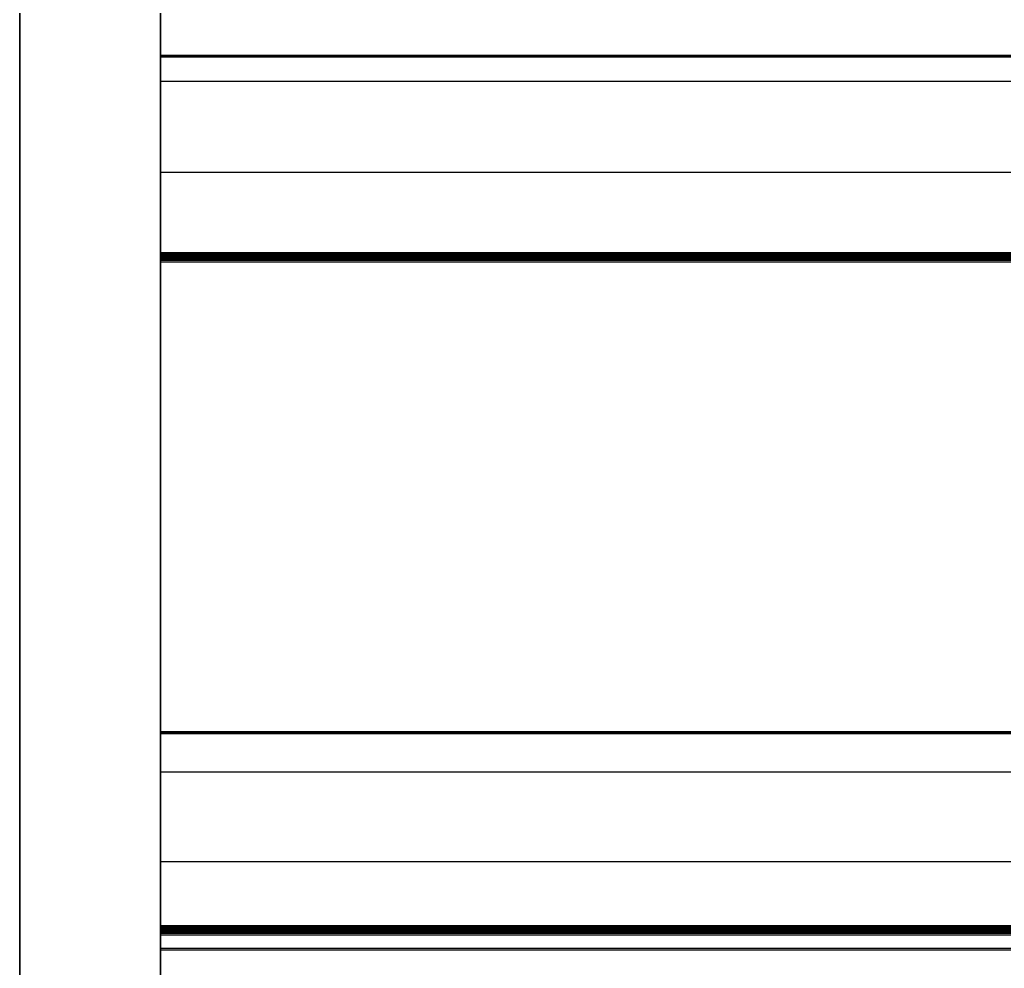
# Model space of a CAD drawing. Header units: millimetres. Extents: x -85 to 1059, y -155 to 155.
# Drawn here: x 1000 to 1003.5, y -99.122 to -95.748 of the extents above; entities that cross this region are included whole.
import ezdxf

# ---------------------------------------------------------------- set-up
doc = ezdxf.new("R2010")
doc.units = ezdxf.units.MM
doc.header["$MEASUREMENT"] = 0
doc.layers.add('Default', color=7, linetype='Continuous', true_color=0x000000)

msp = doc.modelspace()

# ---------------------------------------------------------------- linework, layer by layer
at = {"layer": 'Default'}
for points, knots in [([(1000, 0, -154), (1000, -154, -154), (1000, -154), (1000, -154, 154), (1000, 0, 154), (1000, 154, 154), (1000, 154), (1000, 154, -154), (1000, 0, -154)], [0, 0, 0, 241.902634, 241.902634, 483.805269, 483.805269, 725.707903, 725.707903, 967.610537, 967.610537, 967.610537]), ([(1000, 0, -150), (1000, -150, -150), (1000, -150), (1000, -150, 150), (1000, 0, 150), (1000, 150, 150), (1000, 150), (1000, 150, -150), (1000, 0, -150)], [0, 0, 0, 235.619449, 235.619449, 471.238898, 471.238898, 706.858347, 706.858347, 942.477796, 942.477796, 942.477796])]:
    msp.add_rational_spline(points, [1, 0.707106781187, 1, 0.707106781187, 1, 0.707106781187, 1, 0.707106781187, 1], degree=2, knots=knots, dxfattribs=at)
for points, degree, knots in [([(1000.5, 0.0018, 150.0005), (1000.5, 82.8446, 150.0005), (1000.5, 150.0018, 82.8432), (1000.5, 150.0018, 0.0004), (1000.5, 150.0018, -82.8427), (1000.5, 82.8446, -150), (1000.5, 0.0018, -150), (1000.5, -82.8411, -150), (1000.5, -149.9983, -82.8427), (1000.5, -149.9983, 0.0004), (1000.5, -149.9983, 82.8432), (1000.5, -82.8411, 150.0005), (1000.5, 0.0018, 150.0005)], 3, [-5, -5, -5, -5, -4, -4, -4, -3, -3, -3, -2, -2, -2, -1, -1, -1, -1]), ([(1000.5, 0.3488, 139.7504), (1000.5, -76.9709, 139.7504), (1000.5, -139.6511, 77.0702), (1000.5, -139.6511, -0.2498), (1000.5, -139.6511, -77.5699), (1000.5, -76.9709, -140.2497), (1000.5, 0.3488, -140.2497), (1000.5, 77.6689, -140.2497), (1000.5, 140.349, -77.5699), (1000.5, 140.349, -0.2498), (1000.5, 140.349, 77.0702), (1000.5, 77.6689, 139.7504), (1000.5, 0.3488, 139.7504)], 3, [20636, 20636, 20636, 20636, 20637, 20637, 20637, 20638, 20638, 20638, 20639, 20639, 20639, 20640, 20640, 20640, 20640]), ([(1000.5, 0.0018, 140.0004), (1000.5, -77.318, 140.0004), (1000.5, -139.9981, 77.3202), (1000.5, -139.9981, 0.0002), (1000.5, -139.9981, -77.3199), (1000.5, -77.318, -139.9997), (1000.5, 0.0018, -139.9997), (1000.5, 77.3215, -139.9997), (1000.5, 140.002, -77.3199), (1000.5, 140.002, 0.0002), (1000.5, 140.002, 77.3202), (1000.5, 77.3215, 140.0004), (1000.5, 0.0018, 140.0004)], 3, [-1, -1, -1, -1, 0, 0, 0, 1, 1, 1, 2, 2, 2, 3, 3, 3, 3]), ([(1000.5, -94.1762, -120.5303), (1000.5, -94.2101, -120.553), (1000.5, -94.2439, -120.5758), (1000.5, -94.2836, -120.6028), (1000.5, -94.3233, -120.6297), (1000.5, -94.3634, -120.6566), (1000.5, -94.4034, -120.6834), (1000.5, -94.4438, -120.7102), (1000.5, -94.4842, -120.737), (1000.5, -94.5249, -120.7642), (1000.5, -94.5657, -120.7913), (1000.5, -94.6066, -120.8183), (1000.5, -94.6475, -120.8453), (1000.5, -94.6888, -120.8725), (1000.5, -94.7301, -120.8996), (1000.5, -94.7717, -120.927), (1000.5, -94.8133, -120.9543), (1000.5, -94.8551, -120.9818), (1000.5, -94.8969, -121.0093), (1000.5, -94.9393, -121.0367), (1000.5, -94.9816, -121.064), (1000.5, -95.0241, -121.0914), (1000.5, -95.0666, -121.1187), (1000.5, -95.1095, -121.1466), (1000.5, -95.1523, -121.1744), (1000.5, -95.1956, -121.202), (1000.5, -95.2388, -121.2295), (1000.5, -95.2822, -121.2572), (1000.5, -95.3256, -121.2849), (1000.5, -95.3693, -121.3127), (1000.5, -95.413, -121.3406), (1000.5, -95.4571, -121.3685), (1000.5, -95.5012, -121.3963), (1000.5, -95.5457, -121.4244), (1000.5, -95.5901, -121.4524), (1000.5, -95.6348, -121.4805), (1000.5, -95.6794, -121.5085), (1000.5, -95.7246, -121.5366), (1000.5, -95.7697, -121.5646), (1000.5, -95.815, -121.5928), (1000.5, -95.8604, -121.6211), (1000.5, -95.9061, -121.6493), (1000.5, -95.9517, -121.6775), (1000.5, -95.9597, -121.6824), (1000.5, -95.9676, -121.6874)], 2, [12574, 12574, 12574, 12575, 12575, 12576, 12576, 12577, 12577, 12578, 12578, 12579, 12579, 12580, 12580, 12581, 12581, 12582, 12582, 12583, 12583, 12584, 12584, 12585, 12585, 12586, 12586, 12587, 12587, 12588, 12588, 12589, 12589, 12590, 12590, 12591, 12591, 12592, 12592, 12593, 12593, 12594, 12594, 12595, 12595, 12596, 12596, 12596]), ([(1000.5, -95.9676, 121.1871), (1000.5, -95.9597, 121.1823), (1000.5, -95.9517, 121.1775), (1000.5, -95.9061, 121.1493), (1000.5, -95.8604, 121.1211), (1000.5, -95.815, 121.0931), (1000.5, -95.7697, 121.065), (1000.5, -95.7246, 121.0368), (1000.5, -95.6794, 121.0086), (1000.5, -95.6348, 120.9805), (1000.5, -95.5901, 120.9525), (1000.5, -95.5457, 120.9246), (1000.5, -95.5012, 120.8967), (1000.5, -95.4571, 120.8689), (1000.5, -95.413, 120.841), (1000.5, -95.3693, 120.8133), (1000.5, -95.3256, 120.7856), (1000.5, -95.2822, 120.7576), (1000.5, -95.2388, 120.7295), (1000.5, -95.1956, 120.702), (1000.5, -95.1523, 120.6745), (1000.5, -95.1095, 120.647), (1000.5, -95.0666, 120.6195), (1000.5, -95.0241, 120.5919), (1000.5, -94.9816, 120.5644), (1000.5, -94.9393, 120.5367), (1000.5, -94.8969, 120.509), (1000.5, -94.8551, 120.4819), (1000.5, -94.8133, 120.4547), (1000.5, -94.7717, 120.4275), (1000.5, -94.7301, 120.4004), (1000.5, -94.6888, 120.3732), (1000.5, -94.6475, 120.3461), (1000.5, -94.6066, 120.3187), (1000.5, -94.5657, 120.2914), (1000.5, -94.5249, 120.2646), (1000.5, -94.4842, 120.2377), (1000.5, -94.4438, 120.2108), (1000.5, -94.4034, 120.1838), (1000.5, -94.3634, 120.1568), (1000.5, -94.3233, 120.1298), (1000.5, -94.2836, 120.1032), (1000.5, -94.2439, 120.0765), (1000.5, -94.2101, 120.0538), (1000.5, -94.1762, 120.031)], 2, [18494, 18494, 18494, 18495, 18495, 18496, 18496, 18497, 18497, 18498, 18498, 18499, 18499, 18500, 18500, 18501, 18501, 18502, 18502, 18503, 18503, 18504, 18504, 18505, 18505, 18506, 18506, 18507, 18507, 18508, 18508, 18509, 18509, 18510, 18510, 18511, 18511, 18512, 18512, 18513, 18513, 18514, 18514, 18515, 18515, 18516, 18516, 18516]), ([(1000.5, -95.8815, -119.1707), (1000.5, -95.8799, -119.1652), (1000.5, -95.8784, -119.1597), (1000.5, -95.8777, -119.1573), (1000.5, -95.877, -119.1548)], 2, [12620, 12620, 12620, 12621.5, 12621.5, 12623, 12623, 12623]), ([(1000.5, -95.8787, -119.1364), (1000.5, -95.993, -119.0435), (1000.5, -96.1073, -118.9505), (1000.5, -96.2283, -118.8521), (1000.5, -96.3493, -118.7537), (1000.5, -96.4634, -118.6604), (1000.5, -96.5776, -118.5671)], 2, [12629, 12629, 12629, 12630, 12630, 12631, 12631, 12632, 12632, 12632]), ([(1000.5, -96.5776, 118.0675), (1000.5, -96.4634, 118.1608), (1000.5, -96.3493, 118.2541), (1000.5, -96.2283, 118.3525), (1000.5, -96.1073, 118.4509), (1000.5, -95.993, 118.5437), (1000.5, -95.8787, 118.6365)], 2, [18458, 18458, 18458, 18459, 18459, 18460, 18460, 18461, 18461, 18461]), ([(1000.5, -96.6047, -121.1564), (1000.5, -96.5874, -121.1056), (1000.5, -96.5702, -121.0548), (1000.5, -96.5529, -121.0044), (1000.5, -96.5356, -120.9539), (1000.5, -96.5181, -120.9037), (1000.5, -96.5007, -120.8534), (1000.5, -96.4834, -120.8037), (1000.5, -96.4661, -120.7539), (1000.5, -96.4486, -120.7044), (1000.5, -96.4312, -120.6548), (1000.5, -96.4137, -120.6058), (1000.5, -96.3962, -120.5567), (1000.5, -96.379, -120.5077), (1000.5, -96.3617, -120.4586), (1000.5, -96.3442, -120.4101), (1000.5, -96.3267, -120.3616), (1000.5, -96.3095, -120.3133), (1000.5, -96.2922, -120.265), (1000.5, -96.2749, -120.2172), (1000.5, -96.2576, -120.1694), (1000.5, -96.2401, -120.1217), (1000.5, -96.2227, -120.0741), (1000.5, -96.2054, -120.027), (1000.5, -96.1881, -119.9799), (1000.5, -96.1708, -119.9328), (1000.5, -96.1535, -119.8857), (1000.5, -96.1361, -119.8392), (1000.5, -96.1186, -119.7926), (1000.5, -96.1013, -119.7462), (1000.5, -96.084, -119.6998), (1000.5, -96.0667, -119.6538), (1000.5, -96.0495, -119.6077), (1000.5, -96.0322, -119.5621), (1000.5, -96.0149, -119.5164), (1000.5, -95.9976, -119.471), (1000.5, -95.9803, -119.4257), (1000.5, -95.963, -119.3807), (1000.5, -95.9457, -119.3358), (1000.5, -95.9285, -119.2911), (1000.5, -95.9112, -119.2465), (1000.5, -95.8964, -119.2086), (1000.5, -95.8815, -119.1707)], 2, [12599, 12599, 12599, 12600, 12600, 12601, 12601, 12602, 12602, 12603, 12603, 12604, 12604, 12605, 12605, 12606, 12606, 12607, 12607, 12608, 12608, 12609, 12609, 12610, 12610, 12611, 12611, 12612, 12612, 12613, 12613, 12614, 12614, 12615, 12615, 12616, 12616, 12617, 12617, 12618, 12618, 12619, 12619, 12620, 12620, 12620]), ([(1000.5, -95.8815, 118.6707), (1000.5, -95.8964, 118.7086), (1000.5, -95.9112, 118.7466), (1000.5, -95.9285, 118.7914), (1000.5, -95.9457, 118.8362), (1000.5, -95.963, 118.8811), (1000.5, -95.9803, 118.9261), (1000.5, -95.9976, 118.9715), (1000.5, -96.0149, 119.0168), (1000.5, -96.0322, 119.0626), (1000.5, -96.0495, 119.1085), (1000.5, -96.0667, 119.1542), (1000.5, -96.084, 119.1999), (1000.5, -96.1013, 119.2463), (1000.5, -96.1186, 119.2927), (1000.5, -96.1361, 119.3394), (1000.5, -96.1535, 119.3861), (1000.5, -96.1708, 119.4329), (1000.5, -96.1881, 119.4796), (1000.5, -96.2054, 119.5271), (1000.5, -96.2227, 119.5745), (1000.5, -96.2401, 119.6222), (1000.5, -96.2576, 119.6698), (1000.5, -96.2749, 119.7176), (1000.5, -96.2922, 119.7654), (1000.5, -96.3095, 119.8135), (1000.5, -96.3267, 119.8617), (1000.5, -96.3442, 119.9104), (1000.5, -96.3617, 119.9591), (1000.5, -96.379, 120.0077), (1000.5, -96.3962, 120.0564), (1000.5, -96.4137, 120.1056), (1000.5, -96.4312, 120.1548), (1000.5, -96.4486, 120.2046), (1000.5, -96.4661, 120.2543), (1000.5, -96.4834, 120.3041), (1000.5, -96.5007, 120.3538), (1000.5, -96.5181, 120.4039), (1000.5, -96.5356, 120.454), (1000.5, -96.5529, 120.5046), (1000.5, -96.5702, 120.5552), (1000.5, -96.5874, 120.6059), (1000.5, -96.6047, 120.6565), (1000.5, -96.6079, 120.6653), (1000.5, -96.6111, 120.6741)], 2, [18470, 18470, 18470, 18471, 18471, 18472, 18472, 18473, 18473, 18474, 18474, 18475, 18475, 18476, 18476, 18477, 18477, 18478, 18478, 18479, 18479, 18480, 18480, 18481, 18481, 18482, 18482, 18483, 18483, 18484, 18484, 18485, 18485, 18486, 18486, 18487, 18487, 18488, 18488, 18489, 18489, 18490, 18490, 18491, 18491, 18492, 18492, 18492]), ([(1000.5, -96.5797, -118.566), (1000.5, -96.5809, -118.566), (1000.5, -96.5822, -118.566), (1000.5, -96.5836, -118.566), (1000.5, -96.585, -118.566)], 2, [12633, 12633, 12633, 12634, 12634, 12635, 12635, 12635]), ([(1000.5, -96.5882, 118.0668), (1000.5, -96.5866, 118.0666), (1000.5, -96.585, 118.0664), (1000.5, -96.5836, 118.0662), (1000.5, -96.5822, 118.066)], 2, [18454, 18454, 18454, 18455, 18455, 18456, 18456, 18456]), ([(1000.5, -96.5959, -118.5695), (1000.5, -96.598, -118.5706), (1000.5, -96.6001, -118.5716), (1000.5, -96.6026, -118.5729), (1000.5, -96.6051, -118.5741)], 2, [12638, 12638, 12638, 12639, 12639, 12640, 12640, 12640]), ([(1000.5, -98.4244, 119.1974), (1000.5, -98.4164, 119.1926), (1000.5, -98.4085, 119.1879), (1000.5, -98.3623, 119.1605), (1000.5, -98.3161, 119.1332), (1000.5, -98.2702, 119.106), (1000.5, -98.2243, 119.0789), (1000.5, -98.1786, 119.0515), (1000.5, -98.133, 119.0242), (1000.5, -98.0876, 118.9974), (1000.5, -98.0423, 118.9706), (1000.5, -97.9973, 118.9434), (1000.5, -97.9523, 118.9162), (1000.5, -97.9079, 118.8893), (1000.5, -97.8634, 118.8623), (1000.5, -97.8192, 118.8355), (1000.5, -97.7749, 118.8086), (1000.5, -97.7308, 118.7818), (1000.5, -97.6867, 118.755), (1000.5, -97.643, 118.728), (1000.5, -97.5992, 118.701), (1000.5, -97.5556, 118.6744), (1000.5, -97.5121, 118.6478), (1000.5, -97.469, 118.6211), (1000.5, -97.426, 118.5945), (1000.5, -97.3833, 118.5679), (1000.5, -97.3406, 118.5412), (1000.5, -97.2981, 118.5148), (1000.5, -97.2556, 118.4883), (1000.5, -97.2136, 118.4619), (1000.5, -97.1716, 118.4354), (1000.5, -97.1297, 118.4091), (1000.5, -97.0877, 118.3828), (1000.5, -97.0462, 118.3567), (1000.5, -97.0048, 118.3306), (1000.5, -96.9635, 118.3043), (1000.5, -96.9222, 118.2781), (1000.5, -96.8813, 118.252), (1000.5, -96.8404, 118.2259), (1000.5, -96.7998, 118.1996), (1000.5, -96.7592, 118.1733), (1000.5, -96.7189, 118.1475), (1000.5, -96.6785, 118.1218), (1000.5, -96.6418, 118.098), (1000.5, -96.6051, 118.0742)], 2, [18427, 18427, 18427, 18428.045455, 18428.045455, 18429.090909, 18429.090909, 18430.136364, 18430.136364, 18431.181818, 18431.181818, 18432.227273, 18432.227273, 18433.272727, 18433.272727, 18434.318182, 18434.318182, 18435.363636, 18435.363636, 18436.409091, 18436.409091, 18437.454545, 18437.454545, 18438.5, 18438.5, 18439.545455, 18439.545455, 18440.590909, 18440.590909, 18441.636364, 18441.636364, 18442.681818, 18442.681818, 18443.727273, 18443.727273, 18444.772727, 18444.772727, 18445.818182, 18445.818182, 18446.863636, 18446.863636, 18447.909091, 18447.909091, 18448.954545, 18448.954545, 18450, 18450, 18450]), ([(1000.5, -96.6104, -118.5773), (1000.5, -96.6444, -118.5993), (1000.5, -96.6785, -118.6214), (1000.5, -96.7189, -118.6475), (1000.5, -96.7592, -118.6736), (1000.5, -96.7998, -118.6995), (1000.5, -96.8404, -118.7255), (1000.5, -96.8813, -118.7516), (1000.5, -96.9222, -118.7777), (1000.5, -96.9635, -118.8038), (1000.5, -97.0048, -118.8299), (1000.5, -97.0462, -118.8562), (1000.5, -97.0877, -118.8824), (1000.5, -97.1297, -118.9089), (1000.5, -97.1716, -118.9354), (1000.5, -97.2136, -118.9616), (1000.5, -97.2556, -118.9879), (1000.5, -97.2981, -119.0146), (1000.5, -97.3406, -119.0412), (1000.5, -97.3833, -119.0676), (1000.5, -97.426, -119.0941), (1000.5, -97.469, -119.1207), (1000.5, -97.5121, -119.1474), (1000.5, -97.5556, -119.1742), (1000.5, -97.5992, -119.201), (1000.5, -97.643, -119.2276), (1000.5, -97.6867, -119.2543), (1000.5, -97.7308, -119.2811), (1000.5, -97.7749, -119.3079), (1000.5, -97.8192, -119.3349), (1000.5, -97.8634, -119.3619), (1000.5, -97.9079, -119.3889), (1000.5, -97.9523, -119.4158), (1000.5, -97.9973, -119.4428), (1000.5, -98.0423, -119.4698), (1000.5, -98.0876, -119.4972), (1000.5, -98.133, -119.5245), (1000.5, -98.1786, -119.5517), (1000.5, -98.2243, -119.5788), (1000.5, -98.2702, -119.606), (1000.5, -98.3161, -119.6331), (1000.5, -98.3623, -119.6605), (1000.5, -98.4085, -119.6878), (1000.5, -98.4164, -119.6924), (1000.5, -98.4244, -119.697)], 2, [12641, 12641, 12641, 12642, 12642, 12643, 12643, 12644, 12644, 12645, 12645, 12646, 12646, 12647, 12647, 12648, 12648, 12649, 12649, 12650, 12650, 12651, 12651, 12652, 12652, 12653, 12653, 12654, 12654, 12655, 12655, 12656, 12656, 12657, 12657, 12658, 12658, 12659, 12659, 12660, 12660, 12661, 12661, 12662, 12662, 12663, 12663, 12663]), ([(1000.5, -98.2836, -117.1485), (1000.5, -98.3961, -117.0535), (1000.5, -98.5087, -116.9584), (1000.5, -98.6276, -116.8575), (1000.5, -98.7464, -116.7566), (1000.5, -98.8586, -116.661), (1000.5, -98.9708, -116.5654)], 2, [12696, 12696, 12696, 12697, 12697, 12698, 12698, 12699, 12699, 12699]), ([(1000.5, -98.9708, 116.0658), (1000.5, -98.8586, 116.1612), (1000.5, -98.7464, 116.2567), (1000.5, -98.6276, 116.3577), (1000.5, -98.5087, 116.4588), (1000.5, -98.3961, 116.5539), (1000.5, -98.2836, 116.6489)], 2, [18391, 18391, 18391, 18392, 18392, 18393, 18393, 18394, 18394, 18394]), ([(1000.5, -99.0512, -119.1537), (1000.5, -99.0327, -119.1033), (1000.5, -99.0142, -119.0528), (1000.5, -98.9959, -119.0027), (1000.5, -98.9775, -118.9526), (1000.5, -98.959, -118.9027), (1000.5, -98.9405, -118.8528), (1000.5, -98.9223, -118.8034), (1000.5, -98.9041, -118.754), (1000.5, -98.8856, -118.7048), (1000.5, -98.8671, -118.6556), (1000.5, -98.8488, -118.6067), (1000.5, -98.8304, -118.5579), (1000.5, -98.8119, -118.5094), (1000.5, -98.7934, -118.4609), (1000.5, -98.7752, -118.4129), (1000.5, -98.757, -118.3649), (1000.5, -98.7385, -118.3169), (1000.5, -98.72, -118.269), (1000.5, -98.7018, -118.2215), (1000.5, -98.6837, -118.1741), (1000.5, -98.6651, -118.1268), (1000.5, -98.6466, -118.0795), (1000.5, -98.6284, -118.0324), (1000.5, -98.6103, -117.9853), (1000.5, -98.5919, -117.9388), (1000.5, -98.5736, -117.8922), (1000.5, -98.5554, -117.846), (1000.5, -98.5372, -117.7998), (1000.5, -98.5189, -117.7537), (1000.5, -98.5006, -117.7077), (1000.5, -98.4824, -117.6622), (1000.5, -98.4642, -117.6167), (1000.5, -98.4459, -117.5713), (1000.5, -98.4275, -117.526), (1000.5, -98.4094, -117.481), (1000.5, -98.3912, -117.436), (1000.5, -98.373, -117.3914), (1000.5, -98.3549, -117.3468), (1000.5, -98.3369, -117.3023), (1000.5, -98.3189, -117.2579), (1000.5, -98.3021, -117.2173), (1000.5, -98.2854, -117.1768)], 2, [12666, 12666, 12666, 12667.047619, 12667.047619, 12668.095238, 12668.095238, 12669.142857, 12669.142857, 12670.190476, 12670.190476, 12671.238095, 12671.238095, 12672.285714, 12672.285714, 12673.333333, 12673.333333, 12674.380952, 12674.380952, 12675.428571, 12675.428571, 12676.47619, 12676.47619, 12677.52381, 12677.52381, 12678.571429, 12678.571429, 12679.619048, 12679.619048, 12680.666667, 12680.666667, 12681.714286, 12681.714286, 12682.761905, 12682.761905, 12683.809524, 12683.809524, 12684.857143, 12684.857143, 12685.904762, 12685.904762, 12686.952381, 12686.952381, 12688, 12688, 12688]), ([(1000.5, -98.2878, 116.6832), (1000.5, -98.3034, 116.7207), (1000.5, -98.3189, 116.7583), (1000.5, -98.3369, 116.8028), (1000.5, -98.3549, 116.8472), (1000.5, -98.373, 116.8917), (1000.5, -98.3912, 116.9361), (1000.5, -98.4094, 116.9811), (1000.5, -98.4275, 117.0261), (1000.5, -98.4459, 117.0716), (1000.5, -98.4642, 117.1171), (1000.5, -98.4824, 117.1626), (1000.5, -98.5006, 117.2081), (1000.5, -98.5189, 117.2541), (1000.5, -98.5372, 117.3002), (1000.5, -98.5554, 117.3464), (1000.5, -98.5736, 117.3926), (1000.5, -98.5919, 117.4392), (1000.5, -98.6103, 117.4857), (1000.5, -98.6284, 117.5326), (1000.5, -98.6466, 117.5796), (1000.5, -98.6651, 117.6267), (1000.5, -98.6837, 117.6738), (1000.5, -98.7018, 117.7214), (1000.5, -98.72, 117.769), (1000.5, -98.7385, 117.8168), (1000.5, -98.757, 117.8646), (1000.5, -98.7752, 117.9129), (1000.5, -98.7934, 117.9613), (1000.5, -98.8119, 118.0098), (1000.5, -98.8304, 118.0583), (1000.5, -98.8488, 118.1071), (1000.5, -98.8671, 118.156), (1000.5, -98.8856, 118.205), (1000.5, -98.9041, 118.2541), (1000.5, -98.9223, 118.3036), (1000.5, -98.9405, 118.3532), (1000.5, -98.959, 118.403), (1000.5, -98.9775, 118.4527), (1000.5, -98.9959, 118.5028), (1000.5, -99.0142, 118.5529), (1000.5, -99.0327, 118.6033), (1000.5, -99.0512, 118.6538)], 2, [18403, 18403, 18403, 18404, 18404, 18405, 18405, 18406, 18406, 18407, 18407, 18408, 18408, 18409, 18409, 18410, 18410, 18411, 18411, 18412, 18412, 18413, 18413, 18414, 18414, 18415, 18415, 18416, 18416, 18417, 18417, 18418, 18418, 18419, 18419, 18420, 18420, 18421, 18421, 18422, 18422, 18423, 18423, 18424, 18424, 18424]), ([(1000.5, -100.8405, 117.1576), (1000.5, -100.8324, 117.1532), (1000.5, -100.8243, 117.1488), (1000.5, -100.7776, 117.1224), (1000.5, -100.7308, 117.0959), (1000.5, -100.6844, 117.0696), (1000.5, -100.638, 117.0433), (1000.5, -100.5918, 117.0172), (1000.5, -100.5456, 116.9911), (1000.5, -100.4998, 116.9649), (1000.5, -100.4539, 116.9386), (1000.5, -100.4084, 116.9125), (1000.5, -100.3629, 116.8864), (1000.5, -100.3177, 116.8601), (1000.5, -100.2726, 116.8338), (1000.5, -100.2278, 116.808), (1000.5, -100.183, 116.7823), (1000.5, -100.1383, 116.7562), (1000.5, -100.0937, 116.7301), (1000.5, -100.0494, 116.7041), (1000.5, -100.0052, 116.6782), (1000.5, -99.9612, 116.6525), (1000.5, -99.9173, 116.6267), (1000.5, -99.8737, 116.601), (1000.5, -99.8302, 116.5752), (1000.5, -99.7868, 116.5496), (1000.5, -99.7434, 116.5241), (1000.5, -99.7004, 116.4985), (1000.5, -99.6573, 116.4729), (1000.5, -99.6146, 116.4472), (1000.5, -99.5719, 116.4214), (1000.5, -99.5296, 116.396), (1000.5, -99.4873, 116.3706), (1000.5, -99.4453, 116.3452), (1000.5, -99.4033, 116.3198), (1000.5, -99.3615, 116.2944), (1000.5, -99.3197, 116.269), (1000.5, -99.2783, 116.2438), (1000.5, -99.2368, 116.2186), (1000.5, -99.1957, 116.1935), (1000.5, -99.1546, 116.1685), (1000.5, -99.1137, 116.1432), (1000.5, -99.0728, 116.118), (1000.5, -99.0355, 116.0949), (1000.5, -98.9983, 116.0718)], 2, [18360, 18360, 18360, 18361.045455, 18361.045455, 18362.090909, 18362.090909, 18363.136364, 18363.136364, 18364.181818, 18364.181818, 18365.227273, 18365.227273, 18366.272727, 18366.272727, 18367.318182, 18367.318182, 18368.363636, 18368.363636, 18369.409091, 18369.409091, 18370.454545, 18370.454545, 18371.5, 18371.5, 18372.545455, 18372.545455, 18373.590909, 18373.590909, 18374.636364, 18374.636364, 18375.681818, 18375.681818, 18376.727273, 18376.727273, 18377.772727, 18377.772727, 18378.818182, 18378.818182, 18379.863636, 18379.863636, 18380.909091, 18380.909091, 18381.954545, 18381.954545, 18383, 18383, 18383]), ([(1000.5, -99.004, -116.5746), (1000.5, -99.0384, -116.5961), (1000.5, -99.0728, -116.6176), (1000.5, -99.1137, -116.6427), (1000.5, -99.1546, -116.6677), (1000.5, -99.1957, -116.6929), (1000.5, -99.2368, -116.7181), (1000.5, -99.2783, -116.7434), (1000.5, -99.3197, -116.7686), (1000.5, -99.3615, -116.794), (1000.5, -99.4033, -116.8194), (1000.5, -99.4453, -116.8448), (1000.5, -99.4873, -116.8702), (1000.5, -99.5296, -116.8958), (1000.5, -99.5719, -116.9213), (1000.5, -99.6146, -116.9467), (1000.5, -99.6573, -116.9721), (1000.5, -99.7004, -116.9979), (1000.5, -99.7434, -117.0237), (1000.5, -99.7868, -117.0492), (1000.5, -99.8302, -117.0748), (1000.5, -99.8737, -117.1007), (1000.5, -99.9173, -117.1267), (1000.5, -99.9612, -117.1524), (1000.5, -100.0052, -117.1782), (1000.5, -100.0494, -117.2041), (1000.5, -100.0937, -117.23), (1000.5, -100.1383, -117.2558), (1000.5, -100.183, -117.2815), (1000.5, -100.2278, -117.3078), (1000.5, -100.2726, -117.3341), (1000.5, -100.3177, -117.36), (1000.5, -100.3629, -117.386), (1000.5, -100.4084, -117.4121), (1000.5, -100.4539, -117.4382), (1000.5, -100.4998, -117.4643), (1000.5, -100.5456, -117.4904), (1000.5, -100.5918, -117.5168), (1000.5, -100.638, -117.5433), (1000.5, -100.6844, -117.5696), (1000.5, -100.7308, -117.5959), (1000.5, -100.7776, -117.622), (1000.5, -100.8243, -117.6481)], 2, [12708, 12708, 12708, 12709, 12709, 12710, 12710, 12711, 12711, 12712, 12712, 12713, 12713, 12714, 12714, 12715, 12715, 12716, 12716, 12717, 12717, 12718, 12718, 12719, 12719, 12720, 12720, 12721, 12721, 12722, 12722, 12723, 12723, 12724, 12724, 12725, 12725, 12726, 12726, 12727, 12727, 12728, 12728, 12729, 12729, 12729])]:
    msp.add_open_spline(points, degree=degree, knots=knots, dxfattribs=at)
for points in [[(1007, -95.8759, -119.1463), (1003.75, -95.8759, -119.1463), (1000.5, -95.8759, -119.1463)], [(1000.5, -95.8762, -119.1502), (1000.5, -95.8761, -119.1483), (1000.5, -95.8759, -119.1463)], [(1007, -95.8759, -119.1435), (1003.75, -95.8759, -119.1435), (1000.5, -95.8759, -119.1435)], [(1000.5, -95.8759, -119.1463), (1000.5, -95.8759, -119.1449), (1000.5, -95.8759, -119.1435)], [(1000.5, -95.8759, -119.1435), (1000.5, -95.8761, -119.1421), (1000.5, -95.8762, -119.1407)], [(1007, -95.8759, 118.6432), (1003.75, -95.8759, 118.6432), (1000.5, -95.8759, 118.6432)], [(1000.5, -95.8762, 118.6407), (1000.5, -95.8761, 118.642), (1000.5, -95.8759, 118.6432)], [(1007, -95.8759, 118.6467), (1003.75, -95.8759, 118.6467), (1000.5, -95.8759, 118.6467)], [(1000.5, -95.8759, 118.6432), (1000.5, -95.8759, 118.645), (1000.5, -95.8759, 118.6467)], [(1000.5, -95.8759, 118.6467), (1000.5, -95.8761, 118.6487), (1000.5, -95.8762, 118.6506)], [(1007, -95.8762, -119.1502), (1003.75, -95.8762, -119.1502), (1000.5, -95.8762, -119.1502)], [(1000.5, -95.877, -119.1548), (1000.5, -95.8766, -119.1525), (1000.5, -95.8762, -119.1502)], [(1007, -95.8762, -119.1407), (1003.75, -95.8762, -119.1407), (1000.5, -95.8762, -119.1407)], [(1000.5, -95.8762, -119.1407), (1000.5, -95.8768, -119.1394), (1000.5, -95.8773, -119.1382)], [(1007, -95.8762, 118.6407), (1003.75, -95.8762, 118.6407), (1000.5, -95.8762, 118.6407)], [(1000.5, -95.8773, 118.6386), (1000.5, -95.8768, 118.6397), (1000.5, -95.8762, 118.6407)], [(1007, -95.8762, 118.6506), (1003.75, -95.8762, 118.6506), (1000.5, -95.8762, 118.6506)], [(1000.5, -95.8762, 118.6506), (1000.5, -95.8766, 118.6529), (1000.5, -95.877, 118.6552)], [(1007, -95.877, -119.1548), (1003.75, -95.877, -119.1548), (1000.5, -95.877, -119.1548)], [(1007, -95.877, 118.6552), (1003.75, -95.877, 118.6552), (1000.5, -95.877, 118.6552)], [(1000.5, -95.877, 118.6552), (1000.5, -95.8777, 118.6575), (1000.5, -95.8784, 118.6598)], [(1007, -95.8773, -119.1382), (1003.75, -95.8773, -119.1382), (1000.5, -95.8773, -119.1382)], [(1000.5, -95.8773, -119.1382), (1000.5, -95.878, -119.1373), (1000.5, -95.8787, -119.1364)], [(1007, -95.8773, 118.6386), (1003.75, -95.8773, 118.6386), (1000.5, -95.8773, 118.6386)], [(1000.5, -95.8787, 118.6365), (1000.5, -95.878, 118.6375), (1000.5, -95.8773, 118.6386)], [(1007, -95.8784, 118.6598), (1003.75, -95.8784, 118.6598), (1000.5, -95.8784, 118.6598)], [(1000.5, -95.8784, 118.6598), (1000.5, -95.8791, 118.6624), (1000.5, -95.8798, 118.6651)], [(1007, -95.8787, -119.1364), (1003.75, -95.8787, -119.1364), (1000.5, -95.8787, -119.1364)], [(1007, -95.8787, 118.6365), (1003.75, -95.8787, 118.6365), (1000.5, -95.8787, 118.6365)], [(1007, -95.8798, 118.6651), (1003.75, -95.8798, 118.6651), (1000.5, -95.8798, 118.6651)], [(1000.5, -95.8798, 118.6651), (1000.5, -95.8807, 118.6679), (1000.5, -95.8815, 118.6707)], [(1007, -95.8815, -119.1707), (1003.75, -95.8815, -119.1707), (1000.5, -95.8815, -119.1707)], [(1007, -95.8815, 118.6707), (1003.75, -95.8815, 118.6707), (1000.5, -95.8815, 118.6707)], [(1007, -95.9676, -121.6874), (1003.75, -95.9676, -121.6874), (1000.5, -95.9676, -121.6874)], [(1000.5, -95.9676, -121.6874), (1000.5, -96.1295, -121.5606), (1000.5, -96.2915, -121.4337)], [(1007, -95.9676, 121.1871), (1003.75, -95.9676, 121.1871), (1000.5, -95.9676, 121.1871)], [(1000.5, -96.2915, 120.9341), (1000.5, -96.1295, 121.0606), (1000.5, -95.9676, 121.1871)], [(1007, -96.2915, -121.4337), (1003.75, -96.2915, -121.4337), (1000.5, -96.2915, -121.4337)], [(1000.5, -96.2915, -121.4337), (1000.5, -96.4513, -121.3039), (1000.5, -96.6111, -121.1741)], [(1007, -96.2915, 120.9341), (1003.75, -96.2915, 120.9341), (1000.5, -96.2915, 120.9341)], [(1000.5, -96.6111, 120.6741), (1000.5, -96.4513, 120.8041), (1000.5, -96.2915, 120.9341)], [(1007, -96.5776, -118.5671), (1003.75, -96.5776, -118.5671), (1000.5, -96.5776, -118.5671)], [(1000.5, -96.5776, -118.5671), (1000.5, -96.5786, -118.5665), (1000.5, -96.5797, -118.566)], [(1007, -96.5776, 118.0675), (1003.75, -96.5776, 118.0675), (1000.5, -96.5776, 118.0675)], [(1000.5, -96.5797, 118.0668), (1000.5, -96.5786, 118.0671), (1000.5, -96.5776, 118.0675)], [(1007, -96.5797, -118.566), (1003.75, -96.5797, -118.566), (1000.5, -96.5797, -118.566)], [(1007, -96.5797, 118.0668), (1003.75, -96.5797, 118.0668), (1000.5, -96.5797, 118.0668)], [(1000.5, -96.5822, 118.066), (1000.5, -96.5809, 118.0664), (1000.5, -96.5797, 118.0668)], [(1007, -96.5822, 118.066), (1003.75, -96.5822, 118.066), (1000.5, -96.5822, 118.066)], [(1007, -96.585, -118.566), (1003.75, -96.585, -118.566), (1000.5, -96.585, -118.566)], [(1000.5, -96.585, -118.566), (1000.5, -96.5866, -118.5663), (1000.5, -96.5882, -118.5667)], [(1007, -96.5882, -118.5667), (1003.75, -96.5882, -118.5667), (1000.5, -96.5882, -118.5667)], [(1000.5, -96.5882, -118.5667), (1000.5, -96.5899, -118.5672), (1000.5, -96.5917, -118.5678)], [(1007, -96.5882, 118.0668), (1003.75, -96.5882, 118.0668), (1000.5, -96.5882, 118.0668)], [(1000.5, -96.5917, 118.0678), (1000.5, -96.5899, 118.0673), (1000.5, -96.5882, 118.0668)], [(1007, -96.5917, -118.5678), (1003.75, -96.5917, -118.5678), (1000.5, -96.5917, -118.5678)], [(1000.5, -96.5917, -118.5678), (1000.5, -96.5938, -118.5686), (1000.5, -96.5959, -118.5695)], [(1007, -96.5917, 118.0678), (1003.75, -96.5917, 118.0678), (1000.5, -96.5917, 118.0678)], [(1000.5, -96.5959, 118.0692), (1000.5, -96.5938, 118.0685), (1000.5, -96.5917, 118.0678)], [(1007, -96.5959, -118.5695), (1003.75, -96.5959, -118.5695), (1000.5, -96.5959, -118.5695)], [(1007, -96.5959, 118.0692), (1003.75, -96.5959, 118.0692), (1000.5, -96.5959, 118.0692)], [(1000.5, -96.6001, 118.0717), (1000.5, -96.598, 118.0705), (1000.5, -96.5959, 118.0692)], [(1007, -96.6001, 118.0717), (1003.75, -96.6001, 118.0717), (1000.5, -96.6001, 118.0717)], [(1000.5, -96.6051, 118.0742), (1000.5, -96.6026, 118.0729), (1000.5, -96.6001, 118.0717)], [(1007, -96.6047, -121.1564), (1003.75, -96.6047, -121.1564), (1000.5, -96.6047, -121.1564)], [(1000.5, -96.6111, -121.1741), (1000.5, -96.6079, -121.1653), (1000.5, -96.6047, -121.1564)], [(1007, -96.6051, -118.5741), (1003.75, -96.6051, -118.5741), (1000.5, -96.6051, -118.5741)], [(1000.5, -96.6051, -118.5741), (1000.5, -96.6077, -118.5757), (1000.5, -96.6104, -118.5773)], [(1007, -96.6051, 118.0742), (1003.75, -96.6051, 118.0742), (1000.5, -96.6051, 118.0742)], [(1007, -96.6104, -118.5773), (1003.75, -96.6104, -118.5773), (1000.5, -96.6104, -118.5773)], [(1007, -96.6111, -121.1741), (1003.75, -96.6111, -121.1741), (1000.5, -96.6111, -121.1741)], [(1007, -96.6111, 120.6741), (1003.75, -96.6111, 120.6741), (1000.5, -96.6111, 120.6741)], [(1007, -98.2811, -117.1591), (1003.75, -98.2811, -117.1591), (1000.5, -98.2811, -117.1591)], [(1000.5, -98.2815, -117.1626), (1000.5, -98.2813, -117.1609), (1000.5, -98.2811, -117.1591)], [(1007, -98.2811, -117.1556), (1003.75, -98.2811, -117.1556), (1000.5, -98.2811, -117.1556)], [(1000.5, -98.2811, -117.1591), (1000.5, -98.2811, -117.1574), (1000.5, -98.2811, -117.1556)], [(1000.5, -98.2811, -117.1556), (1000.5, -98.2813, -117.1542), (1000.5, -98.2815, -117.1528)], [(1007, -98.2811, 116.6563), (1003.75, -98.2811, 116.6563), (1000.5, -98.2811, 116.6563)], [(1000.5, -98.2815, 116.6532), (1000.5, -98.2813, 116.6548), (1000.5, -98.2811, 116.6563)], [(1007, -98.2811, 116.6592), (1003.75, -98.2811, 116.6592), (1000.5, -98.2811, 116.6592)], [(1000.5, -98.2811, 116.6563), (1000.5, -98.2811, 116.6578), (1000.5, -98.2811, 116.6592)], [(1000.5, -98.2811, 116.6592), (1000.5, -98.2813, 116.6611), (1000.5, -98.2815, 116.6631)], [(1007, -98.2815, -117.1626), (1003.75, -98.2815, -117.1626), (1000.5, -98.2815, -117.1626)], [(1000.5, -98.2825, -117.1669), (1000.5, -98.282, -117.1648), (1000.5, -98.2815, -117.1626)], [(1007, -98.2815, -117.1528), (1003.75, -98.2815, -117.1528), (1000.5, -98.2815, -117.1528)], [(1000.5, -98.2815, -117.1528), (1000.5, -98.2818, -117.1515), (1000.5, -98.2822, -117.1503)], [(1007, -98.2815, 116.6532), (1003.75, -98.2815, 116.6532), (1000.5, -98.2815, 116.6532)], [(1000.5, -98.2822, 116.6507), (1000.5, -98.2818, 116.6519), (1000.5, -98.2815, 116.6532)], [(1007, -98.2815, 116.6631), (1003.75, -98.2815, 116.6631), (1000.5, -98.2815, 116.6631)], [(1000.5, -98.2815, 116.6631), (1000.5, -98.282, 116.6652), (1000.5, -98.2825, 116.6673)], [(1007, -98.2822, -117.1503), (1003.75, -98.2822, -117.1503), (1000.5, -98.2822, -117.1503)], [(1000.5, -98.2822, -117.1503), (1000.5, -98.2829, -117.1494), (1000.5, -98.2836, -117.1485)], [(1007, -98.2822, 116.6507), (1003.75, -98.2822, 116.6507), (1000.5, -98.2822, 116.6507)], [(1000.5, -98.2836, 116.6489), (1000.5, -98.2829, 116.6498), (1000.5, -98.2822, 116.6507)], [(1007, -98.2825, -117.1669), (1003.75, -98.2825, -117.1669), (1000.5, -98.2825, -117.1669)], [(1000.5, -98.2836, -117.1718), (1000.5, -98.2831, -117.1693), (1000.5, -98.2825, -117.1669)], [(1007, -98.2825, 116.6673), (1003.75, -98.2825, 116.6673), (1000.5, -98.2825, 116.6673)], [(1000.5, -98.2825, 116.6673), (1000.5, -98.2831, 116.6696), (1000.5, -98.2836, 116.6719)], [(1007, -98.2836, -117.1718), (1003.75, -98.2836, -117.1718), (1000.5, -98.2836, -117.1718)], [(1000.5, -98.2854, -117.1768), (1000.5, -98.2845, -117.1743), (1000.5, -98.2836, -117.1718)], [(1007, -98.2836, -117.1485), (1003.75, -98.2836, -117.1485), (1000.5, -98.2836, -117.1485)], [(1007, -98.2836, 116.6489), (1003.75, -98.2836, 116.6489), (1000.5, -98.2836, 116.6489)], [(1007, -98.2836, 116.6719), (1003.75, -98.2836, 116.6719), (1000.5, -98.2836, 116.6719)], [(1000.5, -98.2836, 116.6719), (1000.5, -98.2845, 116.6747), (1000.5, -98.2854, 116.6775)], [(1007, -98.2854, -117.1768), (1003.75, -98.2854, -117.1768), (1000.5, -98.2854, -117.1768)], [(1007, -98.2854, 116.6775), (1003.75, -98.2854, 116.6775), (1000.5, -98.2854, 116.6775)], [(1000.5, -98.2854, 116.6775), (1000.5, -98.2866, 116.6803), (1000.5, -98.2878, 116.6832)], [(1007, -98.2878, 116.6832), (1003.75, -98.2878, 116.6832), (1000.5, -98.2878, 116.6832)], [(1007, -98.4244, -119.697), (1003.75, -98.4244, -119.697), (1000.5, -98.4244, -119.697)], [(1000.5, -98.4244, -119.697), (1000.5, -98.584, -119.5672), (1000.5, -98.7436, -119.4374)], [(1007, -98.4244, 119.1974), (1003.75, -98.4244, 119.1974), (1000.5, -98.4244, 119.1974)], [(1000.5, -98.7436, 118.9374), (1000.5, -98.584, 119.0674), (1000.5, -98.4244, 119.1974)], [(1007, -98.7436, -119.4374), (1003.75, -98.7436, -119.4374), (1000.5, -98.7436, -119.4374)], [(1000.5, -98.7436, -119.4374), (1000.5, -98.9004, -119.3042), (1000.5, -99.0572, -119.171)], [(1007, -98.7436, 118.9374), (1003.75, -98.7436, 118.9374), (1000.5, -98.7436, 118.9374)], [(1000.5, -99.0572, 118.6711), (1000.5, -98.9004, 118.8042), (1000.5, -98.7436, 118.9374)], [(1007, -98.9708, -116.5654), (1003.75, -98.9708, -116.5654), (1000.5, -98.9708, -116.5654)], [(1000.5, -98.9708, -116.5654), (1000.5, -98.9719, -116.5649), (1000.5, -98.9729, -116.5643)], [(1007, -98.9708, 116.0658), (1003.75, -98.9708, 116.0658), (1000.5, -98.9708, 116.0658)], [(1000.5, -98.9729, 116.0647), (1000.5, -98.9719, 116.0653), (1000.5, -98.9708, 116.0658)], [(1007, -98.9729, -116.5643), (1003.75, -98.9729, -116.5643), (1000.5, -98.9729, -116.5643)], [(1000.5, -98.9729, -116.5643), (1000.5, -98.9742, -116.5642), (1000.5, -98.9754, -116.564)], [(1007, -98.9729, 116.0647), (1003.75, -98.9729, 116.0647), (1000.5, -98.9729, 116.0647)], [(1000.5, -98.9754, 116.0644), (1000.5, -98.9742, 116.0646), (1000.5, -98.9729, 116.0647)], [(1007, -98.9754, -116.564), (1003.75, -98.9754, -116.564), (1000.5, -98.9754, -116.564)], [(1000.5, -98.9754, -116.564), (1000.5, -98.9768, -116.564), (1000.5, -98.9782, -116.564)], [(1007, -98.9754, 116.0644), (1003.75, -98.9754, 116.0644), (1000.5, -98.9754, 116.0644)], [(1000.5, -98.9782, 116.0644), (1000.5, -98.9768, 116.0644), (1000.5, -98.9754, 116.0644)], [(1007, -98.9782, -116.564), (1003.75, -98.9782, -116.564), (1000.5, -98.9782, -116.564)], [(1000.5, -98.9782, -116.564), (1000.5, -98.9798, -116.5642), (1000.5, -98.9814, -116.5643)], [(1007, -98.9782, 116.0644), (1003.75, -98.9782, 116.0644), (1000.5, -98.9782, 116.0644)], [(1000.5, -98.9814, 116.0651), (1000.5, -98.9798, 116.0647), (1000.5, -98.9782, 116.0644)], [(1007, -98.9814, -116.5643), (1003.75, -98.9814, -116.5643), (1000.5, -98.9814, -116.5643)], [(1000.5, -98.9814, -116.5643), (1000.5, -98.9832, -116.565), (1000.5, -98.9849, -116.5657)], [(1007, -98.9814, 116.0651), (1003.75, -98.9814, 116.0651), (1000.5, -98.9814, 116.0651)], [(1000.5, -98.9849, 116.0658), (1000.5, -98.9832, 116.0654), (1000.5, -98.9814, 116.0651)], [(1007, -98.9849, -116.5657), (1003.75, -98.9849, -116.5657), (1000.5, -98.9849, -116.5657)], [(1000.5, -98.9849, -116.5657), (1000.5, -98.987, -116.5665), (1000.5, -98.9892, -116.5672)], [(1007, -98.9849, 116.0658), (1003.75, -98.9849, 116.0658), (1000.5, -98.9849, 116.0658)], [(1000.5, -98.9892, 116.0676), (1000.5, -98.987, 116.0667), (1000.5, -98.9849, 116.0658)], [(1007, -98.9892, -116.5672), (1003.75, -98.9892, -116.5672), (1000.5, -98.9892, -116.5672)], [(1000.5, -98.9892, -116.5672), (1000.5, -98.9914, -116.5682), (1000.5, -98.9937, -116.5693)], [(1007, -98.9892, 116.0676), (1003.75, -98.9892, 116.0676), (1000.5, -98.9892, 116.0676)], [(1000.5, -98.9937, 116.0693), (1000.5, -98.9914, 116.0684), (1000.5, -98.9892, 116.0676)], [(1007, -98.9937, -116.5693), (1003.75, -98.9937, -116.5693), (1000.5, -98.9937, -116.5693)], [(1000.5, -98.9937, -116.5693), (1000.5, -98.996, -116.5707), (1000.5, -98.9983, -116.5721)], [(1007, -98.9937, 116.0693), (1003.75, -98.9937, 116.0693), (1000.5, -98.9937, 116.0693)], [(1000.5, -98.9983, 116.0718), (1000.5, -98.996, 116.0706), (1000.5, -98.9937, 116.0693)], [(1007, -98.9983, -116.5721), (1003.75, -98.9983, -116.5721), (1000.5, -98.9983, -116.5721)], [(1000.5, -98.9983, -116.5721), (1000.5, -99.0012, -116.5733), (1000.5, -99.004, -116.5746)], [(1007, -98.9983, 116.0718), (1003.75, -98.9983, 116.0718), (1000.5, -98.9983, 116.0718)], [(1007, -99.004, -116.5746), (1003.75, -99.004, -116.5746), (1000.5, -99.004, -116.5746)], [(1007, -99.0512, -119.1537), (1003.75, -99.0512, -119.1537), (1000.5, -99.0512, -119.1537)], [(1000.5, -99.0572, -119.171), (1000.5, -99.0542, -119.1624), (1000.5, -99.0512, -119.1537)], [(1007, -99.0512, 118.6538), (1003.75, -99.0512, 118.6538), (1000.5, -99.0512, 118.6538)], [(1000.5, -99.0512, 118.6538), (1000.5, -99.0542, 118.6624), (1000.5, -99.0572, 118.6711)], [(1007, -99.0572, -119.171), (1003.75, -99.0572, -119.171), (1000.5, -99.0572, -119.171)], [(1007, -99.0572, 118.6711), (1003.75, -99.0572, 118.6711), (1000.5, -99.0572, 118.6711)]]:
    msp.add_open_spline(points, degree=2, dxfattribs=at)

doc.saveas('drawing.dxf')
